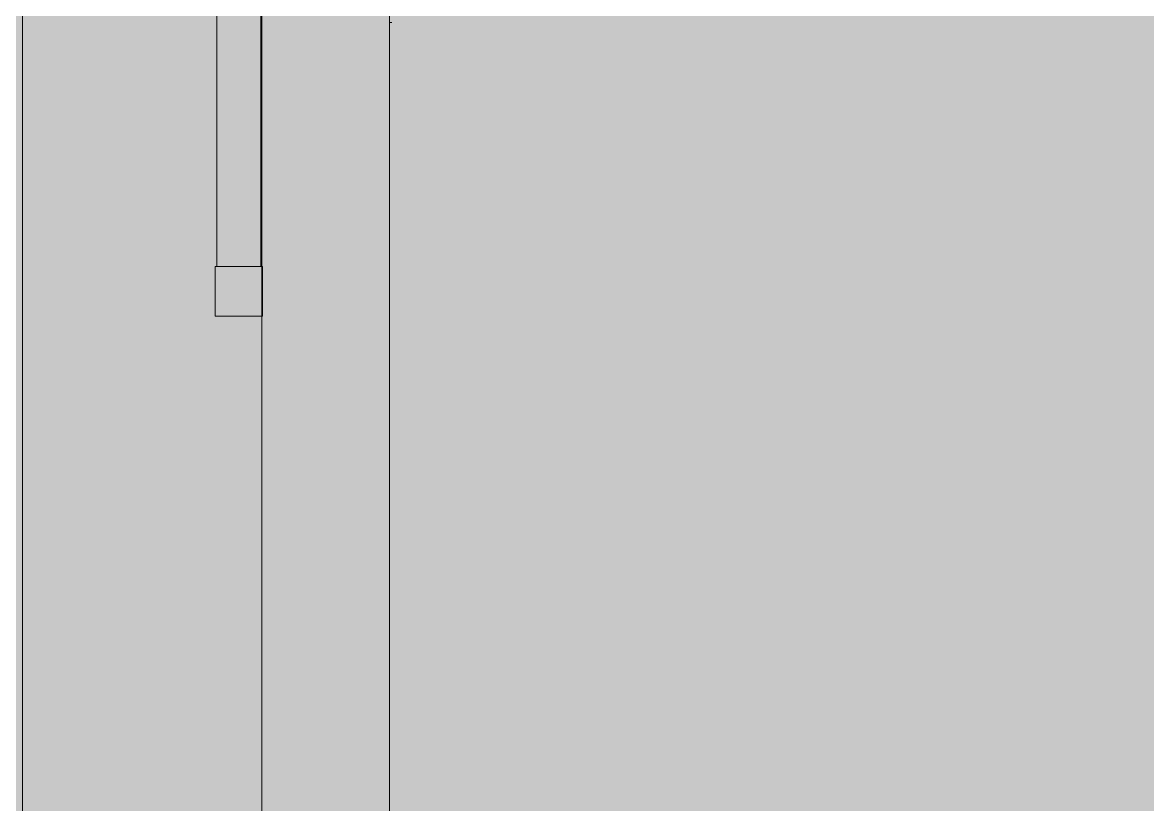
# Model space of a CAD drawing. Header units: millimetres. Extents: x 632 to 645312, y -3890 to 22200.
# Drawn here: x 638265 to 638779, y 6505 to 6863 of the extents above; entities that cross this region are included whole.
import ezdxf

# ---------------------------------------------------------------- set-up
doc = ezdxf.new("R2010")
doc.units = ezdxf.units.MM
for name, color, linetype, lineweight in [('A-200-H_WALL', 111, 'Continuous', 13), ('A-200-M_WALL_EXT', 113, 'Continuous', 13), ('M-520-M_DRAINAGE_FW', 2, 'Continuous', 13)]:
    doc.layers.add(name, color=color, linetype=linetype, lineweight=lineweight)

# ---------------------------------------------------------------- blocks, each defined once
blk = doc.blocks.new('MixerTap_Wall_GalvinEngineering_CliniMix_LeadSafe - TMV 1000 _201_70_01_09_-2774958-S6_501-SECTION C1')
at = {"layer": 'M-520-M_DRAINAGE_FW', "color": 53, "lineweight": 5}
for p, q in [((4348873.3, 6883), (4348873.3, 6751.23)), ((4348873.3, 6883), (4348873.3, 6751.23)), ((4348873.3, 6880.05), (4348873.3, 6751.23)), ((4348893.3, 6751.23), (4348893.3, 6883)), ((4348893.3, 6751.23), (4348893.3, 6883)), ((4348893.3, 6751.23), (4348893.3, 6880.05)), ((4348893.8, 6883), (4348893.8, 5214)), ((4348952.3, 6863), (4348953.3, 6863)), ((4348872.5, 6751.23), (4348872.5, 6728.5)), ((4348873.95, 6751.23), (4348872.5, 6751.23)), ((4348872.5, 6751.23), (4348872.5, 6728.5)), ((4348883.3, 6751.23), (4348872.5, 6751.23)), ((4348872.5, 6751.23), (4348872.5, 6728.5)), ((4348873.95, 6751.23), (4348872.5, 6751.23)), ((4348883.3, 6751.23), (4348873.3, 6751.23)), ((4348874.64, 6751.23), (4348873.3, 6751.23)), ((4348874.64, 6751.23), (4348873.3, 6751.23)), ((4348874.64, 6751.23), (4348873.3, 6751.23)), ((4348874.64, 6751.23), (4348873.3, 6751.23)), ((4348883.3, 6751.23), (4348874.39, 6751.23)), ((4348883.3, 6751.23), (4348874.39, 6751.23)), ((4348883.3, 6751.23), (4348874.39, 6751.23)), ((4348883.3, 6751.23), (4348874.39, 6751.23)), ((4348883.3, 6751.23), (4348874.39, 6751.23)), ((4348883.3, 6751.23), (4348874.64, 6751.23)), ((4348883.3, 6751.23), (4348874.64, 6751.23)), ((4348883.3, 6751.23), (4348874.64, 6751.23)), ((4348883.3, 6751.23), (4348874.64, 6751.23)), ((4348883.3, 6751.23), (4348874.64, 6751.23)), ((4348892.21, 6751.23), (4348883.3, 6751.23)), ((4348892.21, 6751.23), (4348883.3, 6751.23)), ((4348891.96, 6751.23), (4348883.3, 6751.23)), ((4348891.96, 6751.23), (4348883.3, 6751.23)), ((4348891.96, 6751.23), (4348883.3, 6751.23)), ((4348891.96, 6751.23), (4348883.3, 6751.23)), ((4348892.21, 6751.23), (4348883.3, 6751.23)), ((4348892.65, 6751.23), (4348883.3, 6751.23)), ((4348891.96, 6751.23), (4348883.3, 6751.23)), ((4348891.96, 6751.23), (4348883.3, 6751.23)), ((4348892.21, 6751.23), (4348883.3, 6751.23)), ((4348892.21, 6751.23), (4348883.3, 6751.23)), ((4348893.3, 6751.23), (4348891.96, 6751.23)), ((4348893.3, 6751.23), (4348891.96, 6751.23)), ((4348893.3, 6751.23), (4348891.96, 6751.23)), ((4348893.3, 6751.23), (4348891.96, 6751.23)), ((4348893.3, 6751.23), (4348891.96, 6751.23)), ((4348893.3, 6751.23), (4348891.96, 6751.23)), ((4348894.1, 6751.23), (4348892.65, 6751.23)), ((4348894.1, 6751.23), (4348892.65, 6751.23)), ((4348894.1, 6751.23), (4348892.65, 6751.23)), ((4348894.1, 6751.23), (4348892.65, 6751.23)), ((4348894.1, 6751.23), (4348892.65, 6751.23)), ((4348894.1, 6728.5), (4348894.1, 6751.23)), ((4348894.1, 6728.5), (4348894.1, 6751.23)), ((4348894.1, 6728.5), (4348894.1, 6751.23)), ((4348873.95, 6728.5), (4348872.5, 6728.5)), ((4348873.95, 6728.5), (4348872.5, 6728.5)), ((4348873.95, 6728.5), (4348872.5, 6728.5)), ((4348883.3, 6728.5), (4348873.95, 6728.5)), ((4348883.3, 6728.5), (4348873.95, 6728.5)), ((4348883.3, 6728.5), (4348873.95, 6728.5)), ((4348883.3, 6728.5), (4348873.95, 6728.5)), ((4348883.3, 6728.5), (4348873.95, 6728.5)), ((4348883.3, 6728.5), (4348873.95, 6728.5)), ((4348892.65, 6728.5), (4348883.3, 6728.5)), ((4348892.65, 6728.5), (4348883.3, 6728.5)), ((4348892.65, 6728.5), (4348883.3, 6728.5)), ((4348892.65, 6728.5), (4348883.3, 6728.5)), ((4348892.65, 6728.5), (4348883.3, 6728.5)), ((4348892.65, 6728.5), (4348883.3, 6728.5)), ((4348894.1, 6728.5), (4348892.65, 6728.5)), ((4348894.1, 6728.5), (4348892.65, 6728.5)), ((4348894.1, 6728.5), (4348892.65, 6728.5)), ((4348894.1, 6728.5), (4348892.65, 6728.5))]:
    blk.add_line(p, q, dxfattribs=at)
blk = doc.blocks.new('25021-APA-ZZ-ZZ-M3-AR-000001_V3_rvt-8-S6_501-SECTION C1')
at = {"layer": 'A-200-M_WALL_EXT', "color": 53, "lineweight": 5}
for p, q in [((4348784.3, 7640), (4348784.3, 5240)), ((4348952.3, 5240), (4348952.3, 7640)), ((4348952.3, 6500), (4348952.3, 6883))]:
    blk.add_line(p, q, dxfattribs=at)
at = {"layer": 'M-520-M_DRAINAGE_FW', "color": 53, "lineweight": 5}
blk.add_blockref('MixerTap_Wall_GalvinEngineering_CliniMix_LeadSafe - TMV 1000 _201_70_01_09_-2774958-S6_501-SECTION C1', (0, 0), dxfattribs=at)

msp = doc.modelspace()

# ---------------------------------------------------------------- hatches: boundary and pattern name
at = {"layer": 'A-200-H_WALL'}
h = msp.add_hatch(color=256, dxfattribs=at)
h.paths.add_polyline_path([(641812.54, 4900), (642012.54, 4900), (642012.54, 5000), (641812.54, 5000), (641812.54, 4955.69), (641737.54, 4955.69), (641737.54, 5000), (635495.87, 5000), (635495.87, 4900), (641737.54, 4900)])
h.paths.add_polyline_path([(642012.54, 5150), (642012.54, 8200), (642162.54, 8200), (642162.54, 15858.29), (635495.87, 16441.55), (635495.87, 15899.72), (641710.85, 15355.98), (641710.85, 15447.99), (641910.85, 15447.99), (641910.85, 15247.99), (641820.54, 15247.99), (641820.54, 15225.87), (641887.54, 15225.87), (641887.54, 14722.05), (641812.54, 14722.05), (641812.54, 15247.99), (641710.85, 15247.99), (641710.85, 15280.69), (641691.48, 15282.39), (641690.17, 15267.44), (635495.87, 15809.37), (635495.87, 5150), (641737.54, 5150), (641737.54, 5377.95), (641804.54, 5377.95), (641804.54, 5472.4), (641812.54, 5472.4), (641812.54, 5150), (641904.53, 5150)])
h.paths.add_polyline_path([(641904.85, 15253.99), (641904.85, 15441.99), (641716.85, 15441.99), (641716.85, 15355.45), (641801.22, 15348.07), (641794.68, 15273.36), (641716.85, 15280.17), (641716.85, 15253.99), (641812.54, 15253.99), (641812.54, 15282.52), (641820.54, 15282.52), (641820.54, 15253.99)])

# ---------------------------------------------------------------- block references
at = {"color": 10, "lineweight": 5}
msp.add_blockref('25021-APA-ZZ-ZZ-M3-AR-000001_V3_rvt-8-S6_501-SECTION C1', (-3710519.76, 0), dxfattribs=at)

doc.saveas('drawing.dxf')
